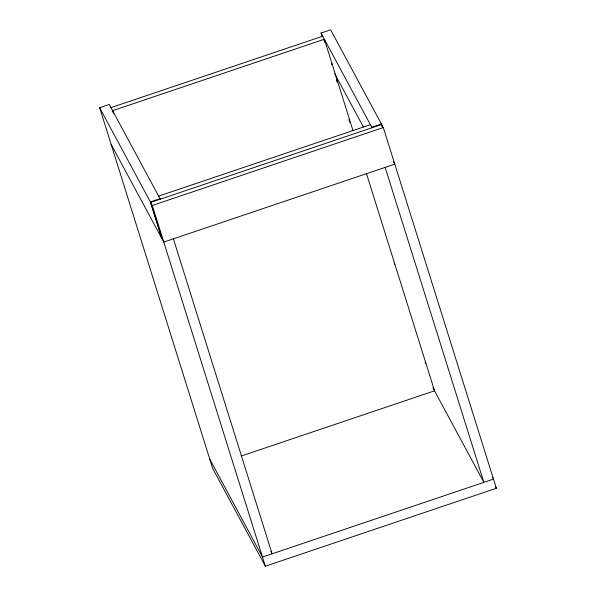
<?xml version="1.0" encoding="UTF-8"?>
<svg xmlns="http://www.w3.org/2000/svg" width="596" height="596" viewBox="0 0 596 596"><rect width="100%" height="100%" fill="white"/><g stroke="black" fill="none" stroke-linecap="round" stroke-linejoin="round"><path stroke-width="0.89" d="M322.123 36.535L321.028 33.048L330.653 29.8L383.31 127.544L496.356 488.266L265.347 566.2L212.69 468.456L99.644 107.734L109.269 104.486L160.279 199.176M110.968 107.63L322.719 36.192M158.64 196.121L370.392 124.683M160.004 198.654L150.378 201.902L161.844 238.497L111.117 144.329M371.755 127.216L381.38 123.968L382.483 127.492M99.644 107.734L152.3 205.478L383.31 127.544M241.313 456.007L434.544 390.812L366.376 173.302M393.546 161.851L394.775 164.138L163.773 242.073L162.127 239.018L150.654 202.424L381.663 124.489L382.49 127.134M321.028 33.048L372.038 127.738M334.706 73.733L363.374 126.963M492.609 477.485L493.488 479.117L262.478 557.051L209.822 459.307M495.477 486.634L496.356 488.266M432.897 387.758L483.863 482.365L385.15 167.387M160.86 235.36L161.144 235.882M270.785 551.36L272.104 553.803L173.399 238.825M331.644 63.429L332.017 64.651L331.681 63.869M394.284 263.611L394.545 264.214L394.247 263.156M425.648 363.351L425.246 362.323L425.477 363.158M353.026 130.688L324.366 39.247L112.614 110.685L113.449 113.344M323.837 39.738L324.671 42.405M336.353 79.693L337.187 82.352M348.876 119.64L349.71 122.307M152.3 205.478L265.347 566.2"/></g></svg>
